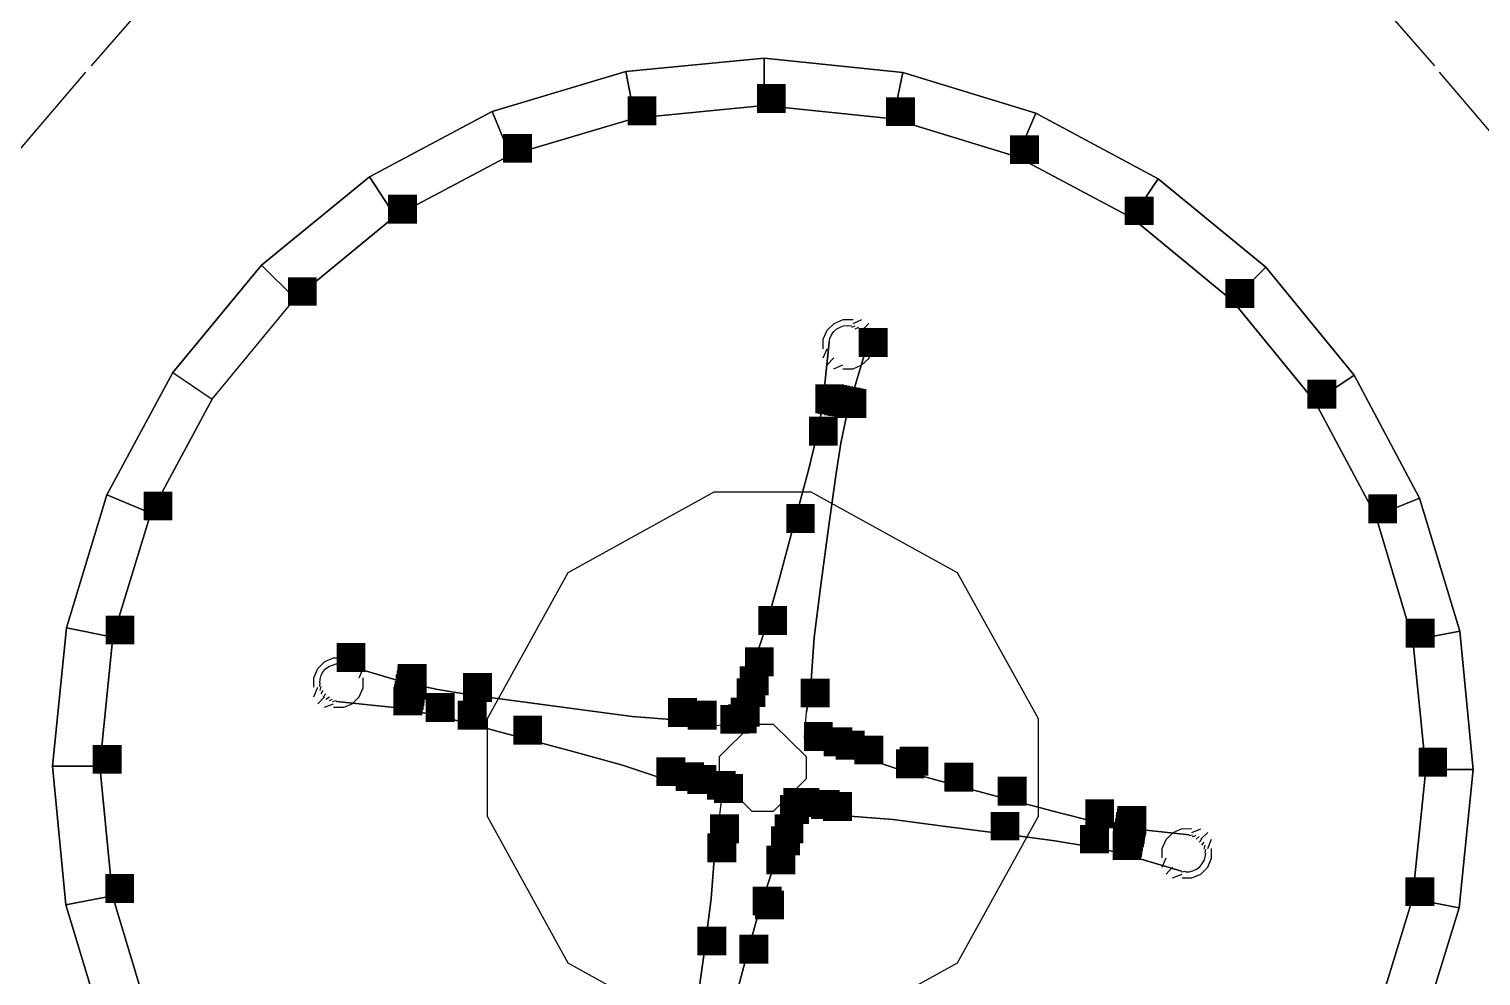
# Model space of a CAD drawing. Extents: x 0 to 23.4, y 0 to 16.5.
# Drawn here: x 8.581 to 8.7823, y 4.8982 to 5.0295 of the extents above; entities that cross this region are included whole.
import ezdxf

# ---------------------------------------------------------------- set-up
doc = ezdxf.new("R2010")
doc.units = 0
doc.layers.get('0').update_dxf_attribs({"linetype": 'CONTINUOUS'})

msp = doc.modelspace()

# ---------------------------------------------------------------- linework, layer by layer
at = {"color": 0}
for points in [[(8.78776, 5.15528), (8.78097, 5.15468), (8.77274, 5.15201), (8.76508, 5.14779), (8.75944, 5.14344), (8.75429, 5.13851), (8.74886, 5.132), (8.74419, 5.12494), (8.74018, 5.11686), (8.73753, 5.10829), (8.73649, 5.09814), (8.73742, 5.08789), (8.73985, 5.07796), (8.7436, 5.06842), (8.7481, 5.06), (8.75331, 5.05197), (8.76417, 5.03787), (8.77587, 5.02442)], [(8.60129, 5.03787), (8.58963, 5.02442)], [(8.45871, 5.03017), (8.45747, 5.02274), (8.45768, 5.01579), (8.45931, 5.00911), (8.46317, 5.00136), (8.46847, 4.99447), (8.47364, 4.98953), (8.47928, 4.98519), (8.48649, 4.98079), (8.49419, 4.97721), (8.50276, 4.97444), (8.51167, 4.9731), (8.52186, 4.97364), (8.53185, 4.97601), (8.54129, 4.97993), (8.55013, 4.98508), (8.55783, 4.99078), (8.565, 4.99713), (8.57731, 5.00999), (8.58886, 5.02354)], [(8.66374, 5.0236), (8.68294, 5.02544)], [(8.66374, 5.0236), (8.68294, 5.02544)], [(8.68294, 5.02544), (8.66374, 5.0236)], [(8.68294, 5.02544), (8.70215, 5.02349)], [(8.68294, 5.02544), (8.68294, 5.01888)], [(8.68294, 5.01888), (8.68294, 5.02544)], [(8.68294, 5.02544), (8.70215, 5.02349)], [(8.70215, 5.02349), (8.68294, 5.02544)], [(8.64524, 5.01807), (8.66374, 5.0236)], [(8.64524, 5.01807), (8.66374, 5.0236)], [(8.66374, 5.0236), (8.64524, 5.01807)], [(8.66374, 5.0236), (8.66499, 5.01714)], [(8.66499, 5.01714), (8.66374, 5.0236)], [(8.70215, 5.02349), (8.70085, 5.01704)], [(8.70085, 5.01704), (8.70215, 5.02349)], [(8.70215, 5.02349), (8.7206, 5.01785)], [(8.70215, 5.02349), (8.7206, 5.01785)], [(8.7206, 5.01785), (8.70215, 5.02349)], [(8.78814, 5.00999), (8.77658, 5.02354)], [(8.64524, 5.01807), (8.62819, 5.009)], [(8.62819, 5.009), (8.64524, 5.01807)], [(8.62819, 5.009), (8.64524, 5.01807)], [(8.64524, 5.01807), (8.64774, 5.01199)], [(8.64774, 5.01199), (8.64524, 5.01807)], [(8.66499, 5.01714), (8.68294, 5.01888)], [(8.68294, 5.01888), (8.66499, 5.01714)], [(8.68294, 5.01888), (8.70085, 5.01704)], [(8.70085, 5.01704), (8.68294, 5.01888)], [(8.7206, 5.01785), (8.71804, 5.01178)], [(8.71804, 5.01178), (8.7206, 5.01785)], [(8.7206, 5.01785), (8.73757, 5.00874)], [(8.7206, 5.01785), (8.73757, 5.00874)], [(8.73757, 5.00874), (8.7206, 5.01785)], [(8.64774, 5.01199), (8.66499, 5.01714)], [(8.66499, 5.01714), (8.64774, 5.01199)], [(8.70085, 5.01704), (8.71804, 5.01178)], [(8.71804, 5.01178), (8.70085, 5.01704)], [(8.63178, 5.00353), (8.64774, 5.01199)], [(8.64774, 5.01199), (8.63178, 5.00353)], [(8.71804, 5.01178), (8.73394, 5.00331)], [(8.73394, 5.00331), (8.71804, 5.01178)], [(8.62819, 5.009), (8.61322, 4.99675)], [(8.61322, 4.99675), (8.62819, 5.009)], [(8.61322, 4.99675), (8.62819, 5.009)], [(8.62819, 5.009), (8.63178, 5.00353)], [(8.63178, 5.00353), (8.62819, 5.009)], [(8.73757, 5.00874), (8.73394, 5.00331)], [(8.73394, 5.00331), (8.73757, 5.00874)], [(8.73757, 5.00874), (8.7525, 4.99647)], [(8.73757, 5.00874), (8.7525, 4.99647)], [(8.7525, 4.99647), (8.73757, 5.00874)], [(8.61789, 4.99214), (8.63178, 5.00353)], [(8.63178, 5.00353), (8.61789, 4.99214)], [(8.73394, 5.00331), (8.74789, 4.99181)], [(8.74789, 4.99181), (8.73394, 5.00331)], [(8.61322, 4.99675), (8.60092, 4.98188)], [(8.60092, 4.98188), (8.61322, 4.99675)], [(8.61789, 4.99214), (8.61322, 4.99675)], [(8.7525, 4.99647), (8.74789, 4.99181)], [(8.74789, 4.99181), (8.7525, 4.99647)], [(8.7525, 4.99647), (8.76475, 4.9815)], [(8.7525, 4.99647), (8.76475, 4.9815)], [(8.76475, 4.9815), (8.7525, 4.99647)], [(8.60639, 4.97819), (8.61789, 4.99214)], [(8.74789, 4.99181), (8.75928, 4.97786)], [(8.75928, 4.97786), (8.74789, 4.99181)], [(8.69265, 4.98867), (8.6939, 4.98921)], [(8.69265, 4.98867), (8.6939, 4.98921)], [(8.6939, 4.98921), (8.69526, 4.98921)], [(8.6939, 4.98921), (8.69526, 4.98921)], [(8.69526, 4.98867), (8.6965, 4.98921)], [(8.69526, 4.98867), (8.6965, 4.98921)], [(8.69114, 4.98649), (8.69168, 4.98774)], [(8.69114, 4.98649), (8.69168, 4.98774)], [(8.69168, 4.98774), (8.69265, 4.98867)], [(8.69168, 4.98774), (8.69265, 4.98867)], [(8.69206, 4.9866), (8.69228, 4.98708)], [(8.69206, 4.9866), (8.69228, 4.98708)], [(8.69206, 4.9866), (8.69228, 4.98708)], [(8.69228, 4.98708), (8.6926, 4.98753)], [(8.69228, 4.98708), (8.6926, 4.98753)], [(8.69228, 4.98708), (8.6926, 4.98753)], [(8.6926, 4.98753), (8.69303, 4.9879)], [(8.6926, 4.98753), (8.69303, 4.9879)], [(8.6926, 4.98753), (8.69303, 4.9879)], [(8.69303, 4.9879), (8.69347, 4.98817)], [(8.69303, 4.9879), (8.69347, 4.98817)], [(8.69303, 4.9879), (8.69347, 4.98817)], [(8.69347, 4.98817), (8.69396, 4.98833)], [(8.69347, 4.98817), (8.69396, 4.98833)], [(8.69347, 4.98817), (8.69396, 4.98833)], [(8.69396, 4.98833), (8.69456, 4.98839)], [(8.69396, 4.98833), (8.69456, 4.98839)], [(8.69396, 4.98833), (8.69456, 4.98839)], [(8.69456, 4.98833), (8.6951, 4.98839)], [(8.69456, 4.98833), (8.6951, 4.98839)], [(8.69456, 4.98833), (8.6951, 4.98839)], [(8.6951, 4.98817), (8.69558, 4.98833)], [(8.6951, 4.98817), (8.69558, 4.98833)], [(8.6951, 4.98817), (8.69558, 4.98833)], [(8.69558, 4.9879), (8.69607, 4.98817)], [(8.69558, 4.9879), (8.69607, 4.98817)], [(8.69558, 4.9879), (8.69607, 4.98817)], [(8.69607, 4.98757), (8.69646, 4.9879)], [(8.69607, 4.98757), (8.69646, 4.9879)], [(8.69607, 4.98757), (8.69646, 4.9879)], [(8.69646, 4.98714), (8.69678, 4.98757)], [(8.69646, 4.98714), (8.69678, 4.98757)], [(8.69646, 4.98714), (8.69678, 4.98757)], [(8.6965, 4.98768), (8.69743, 4.98867)], [(8.6965, 4.98768), (8.69743, 4.98867)], [(8.69678, 4.9866), (8.69706, 4.98714)], [(8.69678, 4.9866), (8.69706, 4.98714)], [(8.69678, 4.9866), (8.69706, 4.98714)], [(8.69743, 4.98649), (8.69797, 4.98768)], [(8.69743, 4.98649), (8.69797, 4.98768)], [(8.69103, 4.97721), (8.69194, 4.98606)], [(8.69194, 4.98606), (8.69103, 4.97721)], [(8.69194, 4.98606), (8.69103, 4.97721)], [(8.69103, 4.97721), (8.69194, 4.98606)], [(8.69114, 4.98514), (8.69114, 4.98649)], [(8.69114, 4.98514), (8.69114, 4.98649)], [(8.69114, 4.98389), (8.69168, 4.98514)], [(8.69114, 4.98389), (8.69168, 4.98514)], [(8.69194, 4.98606), (8.69206, 4.9866)], [(8.69194, 4.98606), (8.69206, 4.9866)], [(8.69194, 4.98606), (8.69206, 4.9866)], [(8.6945, 4.97651), (8.69706, 4.98503)], [(8.69706, 4.98503), (8.6945, 4.97651)], [(8.6945, 4.97651), (8.69706, 4.98503)], [(8.69706, 4.98503), (8.6945, 4.97651)], [(8.6945, 4.97651), (8.69706, 4.98503)], [(8.69706, 4.98611), (8.69715, 4.9866)], [(8.69706, 4.98611), (8.69715, 4.9866)], [(8.69706, 4.98611), (8.69715, 4.9866)], [(8.69706, 4.98503), (8.69715, 4.98557)], [(8.69706, 4.98503), (8.69715, 4.98557)], [(8.69706, 4.98503), (8.69715, 4.98557)], [(8.69715, 4.98557), (8.69715, 4.98611)], [(8.69715, 4.98557), (8.69715, 4.98611)], [(8.69715, 4.98557), (8.69715, 4.98611)], [(8.69743, 4.98383), (8.69797, 4.98508)], [(8.69743, 4.98383), (8.69797, 4.98508)], [(8.69797, 4.98508), (8.69797, 4.98649)], [(8.69797, 4.98508), (8.69797, 4.98649)], [(8.69168, 4.98292), (8.6926, 4.98389)], [(8.69168, 4.98292), (8.6926, 4.98389)], [(8.69646, 4.98292), (8.69743, 4.98383)], [(8.69646, 4.98292), (8.69743, 4.98383)], [(8.60092, 4.98188), (8.59179, 4.9649)], [(8.59179, 4.9649), (8.60092, 4.98188)], [(8.59179, 4.9649), (8.60092, 4.98188)], [(8.60092, 4.98188), (8.60639, 4.97819)], [(8.6926, 4.98236), (8.69385, 4.98292)], [(8.6926, 4.98236), (8.69385, 4.98292)], [(8.69385, 4.98236), (8.69526, 4.98236)], [(8.69385, 4.98236), (8.69526, 4.98236)], [(8.69526, 4.98236), (8.69646, 4.98292)], [(8.69526, 4.98236), (8.69646, 4.98292)], [(8.75928, 4.97786), (8.76475, 4.9815)], [(8.76475, 4.9815), (8.75928, 4.97786)], [(8.76475, 4.9815), (8.77382, 4.96446)], [(8.76475, 4.9815), (8.77382, 4.96446)], [(8.77382, 4.96446), (8.76475, 4.9815)], [(8.59788, 4.96235), (8.60639, 4.97819)], [(8.60639, 4.97819), (8.59788, 4.96235)], [(8.69015, 4.97271), (8.69103, 4.97721)], [(8.69103, 4.97721), (8.69015, 4.97271)], [(8.69103, 4.97711), (8.6914, 4.97721)], [(8.69103, 4.97711), (8.6914, 4.97721)], [(8.6914, 4.97706), (8.69185, 4.97711)], [(8.6914, 4.97706), (8.69185, 4.97711)], [(8.69185, 4.97694), (8.69228, 4.97706)], [(8.69185, 4.97694), (8.69228, 4.97706)], [(8.75928, 4.97786), (8.76774, 4.96197)], [(8.76774, 4.96197), (8.75928, 4.97786)], [(8.69228, 4.97683), (8.69276, 4.97694)], [(8.69228, 4.97683), (8.69276, 4.97694)], [(8.69276, 4.97678), (8.69325, 4.97683)], [(8.69276, 4.97678), (8.69325, 4.97683)], [(8.69325, 4.97667), (8.69368, 4.97678)], [(8.69325, 4.97667), (8.69368, 4.97678)], [(8.6945, 4.97651), (8.69358, 4.97206)], [(8.69358, 4.97206), (8.6945, 4.97651)], [(8.69368, 4.97657), (8.69412, 4.97667)], [(8.69368, 4.97657), (8.69412, 4.97667)], [(8.69412, 4.97651), (8.6945, 4.97657)], [(8.69412, 4.97651), (8.6945, 4.97657)], [(8.68907, 4.96832), (8.69015, 4.97271)], [(8.69015, 4.97271), (8.68907, 4.96832)], [(8.69015, 4.97271), (8.68907, 4.96832)], [(8.69288, 4.96756), (8.69358, 4.97206)], [(8.69358, 4.97206), (8.69288, 4.96756)], [(8.68701, 4.96061), (8.68907, 4.96832)], [(8.68907, 4.96832), (8.68701, 4.96061)], [(8.69179, 4.95964), (8.69288, 4.96756)], [(8.69288, 4.96756), (8.69179, 4.95964)], [(8.69179, 4.95964), (8.69288, 4.96756)], [(8.59179, 4.9649), (8.58621, 4.94646)], [(8.58621, 4.94646), (8.59179, 4.9649)], [(8.58621, 4.94646), (8.59179, 4.9649)], [(8.59179, 4.9649), (8.59788, 4.96235)], [(8.59788, 4.96235), (8.59179, 4.9649)], [(8.77382, 4.96446), (8.76774, 4.96197)], [(8.76774, 4.96197), (8.77382, 4.96446)], [(8.7794, 4.94601), (8.77382, 4.96446)], [(8.77382, 4.96446), (8.7794, 4.94601)], [(8.77382, 4.96446), (8.7794, 4.94601)], [(8.59261, 4.94515), (8.59788, 4.96235)], [(8.59788, 4.96235), (8.59261, 4.94515)], [(8.76774, 4.96197), (8.77289, 4.94472)], [(8.77289, 4.94472), (8.76774, 4.96197)], [(8.685, 4.95318), (8.68701, 4.96061)], [(8.68701, 4.96061), (8.685, 4.95318)], [(8.68701, 4.96061), (8.685, 4.95318)], [(8.69179, 4.95964), (8.69075, 4.95204)], [(8.69075, 4.95204), (8.69179, 4.95964)], [(8.68311, 4.94646), (8.685, 4.95318)], [(8.685, 4.95318), (8.68311, 4.94646)], [(8.69075, 4.95204), (8.68989, 4.9451)], [(8.68989, 4.9451), (8.69075, 4.95204)], [(8.68989, 4.9451), (8.69075, 4.95204)], [(8.58621, 4.94646), (8.58425, 4.92725)], [(8.58425, 4.92725), (8.58621, 4.94646)], [(8.58425, 4.92725), (8.58621, 4.94646)], [(8.58621, 4.94646), (8.59261, 4.94515)], [(8.59261, 4.94515), (8.58621, 4.94646)], [(8.59082, 4.92725), (8.59261, 4.94515)], [(8.59261, 4.94515), (8.59082, 4.92725)], [(8.68126, 4.94075), (8.68311, 4.94646)], [(8.68311, 4.94646), (8.68126, 4.94075)], [(8.68311, 4.94646), (8.68126, 4.94075)], [(8.68989, 4.9451), (8.68946, 4.93913)], [(8.68946, 4.93913), (8.68989, 4.9451)], [(8.77289, 4.94472), (8.7794, 4.94601)], [(8.7794, 4.94601), (8.77289, 4.94472)], [(8.78125, 4.92681), (8.7794, 4.94601)], [(8.7794, 4.94601), (8.78125, 4.92681)], [(8.7794, 4.94601), (8.78125, 4.92681)], [(8.77468, 4.92681), (8.77289, 4.94472)], [(8.77289, 4.94472), (8.77468, 4.92681)], [(8.6205, 4.93951), (8.62104, 4.94081)], [(8.6205, 4.93951), (8.62104, 4.94081)], [(8.62104, 4.94081), (8.62201, 4.94179)], [(8.62104, 4.94081), (8.62201, 4.94179)], [(8.62181, 4.94038), (8.62213, 4.94075)], [(8.62181, 4.94038), (8.62213, 4.94075)], [(8.62181, 4.94038), (8.62213, 4.94075)], [(8.62201, 4.94179), (8.62321, 4.94228)], [(8.62201, 4.94179), (8.62321, 4.94228)], [(8.62213, 4.94075), (8.62256, 4.94108)], [(8.62213, 4.94075), (8.62256, 4.94108)], [(8.62213, 4.94075), (8.62256, 4.94108)], [(8.62256, 4.94108), (8.6231, 4.94129)], [(8.62256, 4.94108), (8.6231, 4.94129)], [(8.62256, 4.94108), (8.6231, 4.94129)], [(8.6231, 4.94129), (8.62358, 4.94146)], [(8.6231, 4.94129), (8.62358, 4.94146)], [(8.6231, 4.94129), (8.62358, 4.94146)], [(8.62321, 4.94228), (8.62463, 4.94228)], [(8.62321, 4.94228), (8.62463, 4.94228)], [(8.62358, 4.94146), (8.62413, 4.94146)], [(8.62358, 4.94146), (8.62413, 4.94146)], [(8.62358, 4.94146), (8.62413, 4.94146)], [(8.62413, 4.94135), (8.62468, 4.94146)], [(8.62413, 4.94135), (8.62468, 4.94146)], [(8.62413, 4.94135), (8.62468, 4.94146)], [(8.62463, 4.94174), (8.62587, 4.94228)], [(8.62463, 4.94174), (8.62587, 4.94228)], [(8.63325, 4.93881), (8.62468, 4.94135)], [(8.62468, 4.94135), (8.63325, 4.93881)], [(8.63325, 4.93881), (8.62468, 4.94135)], [(8.62468, 4.94135), (8.63325, 4.93881)], [(8.63325, 4.93881), (8.62468, 4.94135)], [(8.62587, 4.94081), (8.62679, 4.94174)], [(8.62587, 4.94081), (8.62679, 4.94174)], [(8.62679, 4.93951), (8.62733, 4.94081)], [(8.62679, 4.93951), (8.62733, 4.94081)], [(8.68012, 4.93647), (8.68126, 4.94075)], [(8.68126, 4.94075), (8.68012, 4.93647)], [(8.6205, 4.93821), (8.6205, 4.93951)], [(8.6205, 4.93821), (8.6205, 4.93951)], [(8.62131, 4.93881), (8.62136, 4.93935)], [(8.62131, 4.93881), (8.62136, 4.93935)], [(8.62131, 4.93881), (8.62136, 4.93935)], [(8.62131, 4.93832), (8.62136, 4.93881)], [(8.62131, 4.93832), (8.62136, 4.93881)], [(8.62131, 4.93832), (8.62136, 4.93881)], [(8.62136, 4.93935), (8.62153, 4.93989)], [(8.62136, 4.93935), (8.62153, 4.93989)], [(8.62136, 4.93935), (8.62153, 4.93989)], [(8.62153, 4.93989), (8.62181, 4.94038)], [(8.62153, 4.93989), (8.62181, 4.94038)], [(8.62153, 4.93989), (8.62181, 4.94038)], [(8.62733, 4.93815), (8.62733, 4.93951)], [(8.62733, 4.93815), (8.62733, 4.93951)], [(8.63314, 4.93842), (8.63325, 4.93881)], [(8.63314, 4.93842), (8.63325, 4.93881)], [(8.63325, 4.93881), (8.63769, 4.93788)], [(8.63769, 4.93788), (8.63325, 4.93881)], [(8.68946, 4.93913), (8.68881, 4.93474)], [(8.68881, 4.93474), (8.68946, 4.93913)], [(8.68881, 4.93474), (8.68946, 4.93913)], [(8.6205, 4.9369), (8.62104, 4.93821)], [(8.6205, 4.9369), (8.62104, 4.93821)], [(8.62104, 4.93593), (8.62196, 4.9369)], [(8.62104, 4.93593), (8.62196, 4.9369)], [(8.62136, 4.93778), (8.62153, 4.93832)], [(8.62136, 4.93778), (8.62153, 4.93832)], [(8.62136, 4.93778), (8.62153, 4.93832)], [(8.62153, 4.93728), (8.62181, 4.93778)], [(8.62153, 4.93728), (8.62181, 4.93778)], [(8.62153, 4.93728), (8.62181, 4.93778)], [(8.62181, 4.9369), (8.62218, 4.93728)], [(8.62181, 4.9369), (8.62218, 4.93728)], [(8.62181, 4.9369), (8.62218, 4.93728)], [(8.62218, 4.93658), (8.62267, 4.9369)], [(8.62218, 4.93658), (8.62267, 4.9369)], [(8.62218, 4.93658), (8.62267, 4.9369)], [(8.62582, 4.93593), (8.62679, 4.9369)], [(8.62582, 4.93593), (8.62679, 4.9369)], [(8.62679, 4.9369), (8.62733, 4.93815)], [(8.62679, 4.9369), (8.62733, 4.93815)], [(8.63282, 4.93658), (8.63286, 4.93701)], [(8.63282, 4.93658), (8.63286, 4.93701)], [(8.63286, 4.93701), (8.63297, 4.9375)], [(8.63286, 4.93701), (8.63297, 4.9375)], [(8.63297, 4.9375), (8.63308, 4.93799)], [(8.63297, 4.9375), (8.63308, 4.93799)], [(8.63308, 4.93799), (8.63314, 4.93842)], [(8.63308, 4.93799), (8.63314, 4.93842)], [(8.64219, 4.93718), (8.63769, 4.93788)], [(8.63769, 4.93788), (8.64219, 4.93718)], [(8.65013, 4.93608), (8.64219, 4.93718)], [(8.64219, 4.93718), (8.65013, 4.93608)], [(8.65013, 4.93608), (8.64219, 4.93718)], [(8.62196, 4.93544), (8.62321, 4.93593)], [(8.62196, 4.93544), (8.62321, 4.93593)], [(8.62267, 4.93636), (8.6231, 4.93658)], [(8.62267, 4.93636), (8.6231, 4.93658)], [(8.62267, 4.93636), (8.6231, 4.93658)], [(8.6231, 4.93625), (8.62364, 4.93636)], [(8.6231, 4.93625), (8.62364, 4.93636)], [(8.6231, 4.93625), (8.62364, 4.93636)], [(8.62321, 4.93544), (8.62463, 4.93544)], [(8.62321, 4.93544), (8.62463, 4.93544)], [(8.62364, 4.93625), (8.63254, 4.93533)], [(8.62364, 4.93625), (8.63254, 4.93533)], [(8.63254, 4.93533), (8.62364, 4.93625)], [(8.62463, 4.93544), (8.62582, 4.93593)], [(8.62463, 4.93544), (8.62582, 4.93593)], [(8.63254, 4.93533), (8.6326, 4.93565)], [(8.63254, 4.93533), (8.6326, 4.93565)], [(8.63699, 4.9344), (8.63254, 4.93533)], [(8.63254, 4.93533), (8.63699, 4.9344)], [(8.63254, 4.93533), (8.63699, 4.9344)], [(8.6326, 4.93565), (8.63271, 4.93608)], [(8.6326, 4.93565), (8.63271, 4.93608)], [(8.63271, 4.93608), (8.63282, 4.93658)], [(8.63271, 4.93608), (8.63282, 4.93658)], [(8.65013, 4.93608), (8.65771, 4.93506)], [(8.65771, 4.93506), (8.65013, 4.93608)], [(8.65771, 4.93506), (8.66465, 4.93414)], [(8.66465, 4.93414), (8.65771, 4.93506)], [(8.66465, 4.93414), (8.65771, 4.93506)], [(8.67931, 4.93375), (8.68012, 4.93647)], [(8.67931, 4.93375), (8.68012, 4.93647)], [(8.67931, 4.93375), (8.68012, 4.93647)], [(8.68853, 4.93126), (8.68881, 4.93474)], [(8.68853, 4.93126), (8.68881, 4.93474)], [(8.64144, 4.93332), (8.63699, 4.9344)], [(8.63699, 4.9344), (8.64144, 4.93332)], [(8.64914, 4.93126), (8.64144, 4.93332)], [(8.64144, 4.93332), (8.64914, 4.93126)], [(8.64144, 4.93332), (8.64914, 4.93126)], [(8.66465, 4.93414), (8.67062, 4.93371)], [(8.67062, 4.93371), (8.66465, 4.93414)], [(8.67062, 4.93371), (8.67507, 4.93311)], [(8.67507, 4.93311), (8.67062, 4.93371)], [(8.67507, 4.93311), (8.67062, 4.93371)], [(8.67507, 4.93278), (8.67785, 4.93311)], [(8.67507, 4.93278), (8.67785, 4.93311)], [(8.67785, 4.93278), (8.67893, 4.93283)], [(8.67785, 4.93278), (8.67893, 4.93283)], [(8.67893, 4.93283), (8.67931, 4.93375)], [(8.67893, 4.93283), (8.67931, 4.93375)], [(8.65657, 4.92925), (8.64914, 4.93126)], [(8.64914, 4.93126), (8.65657, 4.92925)], [(8.68853, 4.93099), (8.68869, 4.93126)], [(8.68853, 4.93072), (8.68886, 4.93126)], [(8.68869, 4.93072), (8.68886, 4.93099)], [(8.68886, 4.93039), (8.68946, 4.93072)], [(8.68886, 4.93039), (8.68946, 4.93072)], [(8.66331, 4.9274), (8.65657, 4.92925)], [(8.65657, 4.92925), (8.66331, 4.9274)], [(8.65657, 4.92925), (8.66331, 4.9274)], [(8.68946, 4.92964), (8.69217, 4.93039)], [(8.68946, 4.92964), (8.69217, 4.93039)], [(8.68946, 4.92964), (8.69217, 4.93039)], [(8.69217, 4.92964), (8.69646, 4.9285)], [(8.69646, 4.9285), (8.69217, 4.92964)], [(8.58425, 4.92725), (8.5861, 4.90804)], [(8.5861, 4.90804), (8.58425, 4.92725)], [(8.5861, 4.90804), (8.58425, 4.92725)], [(8.58425, 4.92725), (8.59082, 4.92725)], [(8.59082, 4.92725), (8.58425, 4.92725)], [(8.59256, 4.90929), (8.59082, 4.92725)], [(8.59082, 4.92725), (8.59256, 4.90929)], [(8.669, 4.92551), (8.66331, 4.9274)], [(8.66331, 4.9274), (8.669, 4.92551)], [(8.69646, 4.9285), (8.70221, 4.9266)], [(8.70221, 4.9266), (8.69646, 4.9285)], [(8.70221, 4.9266), (8.69646, 4.9285)], [(8.77285, 4.90886), (8.77468, 4.92681)], [(8.77468, 4.92681), (8.77285, 4.90886)], [(8.78125, 4.92681), (8.77468, 4.92681)], [(8.77468, 4.92681), (8.78125, 4.92681)], [(8.77929, 4.90761), (8.78125, 4.92681)], [(8.78125, 4.92681), (8.77929, 4.90761)], [(8.78125, 4.92681), (8.77929, 4.90761)], [(8.67329, 4.92443), (8.669, 4.92551)], [(8.669, 4.92551), (8.67329, 4.92443)], [(8.669, 4.92551), (8.67329, 4.92443)], [(8.70221, 4.9266), (8.70893, 4.92475)], [(8.70893, 4.92475), (8.70221, 4.9266)], [(8.70893, 4.92475), (8.71631, 4.92279)], [(8.71631, 4.92279), (8.70893, 4.92475)], [(8.71631, 4.92279), (8.70893, 4.92475)], [(8.67329, 4.92361), (8.676, 4.92443)], [(8.67329, 4.92361), (8.676, 4.92443)], [(8.676, 4.92318), (8.67697, 4.92361)], [(8.676, 4.92318), (8.67697, 4.92361)], [(8.67697, 4.9221), (8.67697, 4.92318)], [(8.72407, 4.92074), (8.71631, 4.92279)], [(8.71631, 4.92279), (8.72407, 4.92074)], [(8.67665, 4.91932), (8.67697, 4.9221)], [(8.67665, 4.91932), (8.67697, 4.9221)], [(8.68614, 4.92025), (8.68658, 4.92122)], [(8.68614, 4.92025), (8.68658, 4.92122)], [(8.68658, 4.92122), (8.68761, 4.92128)], [(8.68658, 4.92122), (8.68761, 4.92128)], [(8.68761, 4.92096), (8.69043, 4.92128)], [(8.68761, 4.92096), (8.69043, 4.92128)], [(8.68761, 4.92096), (8.69043, 4.92128)], [(8.69482, 4.92031), (8.69043, 4.92096)], [(8.69043, 4.92096), (8.69482, 4.92031)], [(8.72846, 4.91965), (8.72407, 4.92074)], [(8.72407, 4.92074), (8.72846, 4.91965)], [(8.72846, 4.91965), (8.72407, 4.92074)], [(8.67606, 4.91493), (8.67665, 4.91932)], [(8.67665, 4.91932), (8.67606, 4.91493)], [(8.67665, 4.91932), (8.67606, 4.91493)], [(8.68539, 4.91758), (8.68614, 4.92025)], [(8.68539, 4.91758), (8.68614, 4.92025)], [(8.70085, 4.91986), (8.69482, 4.92031)], [(8.69482, 4.92031), (8.70085, 4.91986)], [(8.69482, 4.92031), (8.70085, 4.91986)], [(8.70774, 4.91894), (8.70085, 4.91986)], [(8.70085, 4.91986), (8.70774, 4.91894)], [(8.71533, 4.91797), (8.70774, 4.91894)], [(8.70774, 4.91894), (8.71533, 4.91797)], [(8.70774, 4.91894), (8.71533, 4.91797)], [(8.72846, 4.91965), (8.73292, 4.91872)], [(8.73292, 4.91872), (8.72846, 4.91965)], [(8.73286, 4.91835), (8.73292, 4.91872)], [(8.73286, 4.91835), (8.73292, 4.91872)], [(8.74186, 4.91775), (8.73292, 4.91872)], [(8.73292, 4.91872), (8.74186, 4.91775)], [(8.74186, 4.91775), (8.73292, 4.91872)], [(8.73964, 4.91808), (8.74089, 4.91862)], [(8.73964, 4.91808), (8.74089, 4.91862)], [(8.74089, 4.91857), (8.74224, 4.91862)], [(8.74089, 4.91857), (8.74224, 4.91862)], [(8.68539, 4.91758), (8.68425, 4.91325)], [(8.68425, 4.91325), (8.68539, 4.91758)], [(8.68425, 4.91325), (8.68539, 4.91758)], [(8.72325, 4.91689), (8.71533, 4.91797)], [(8.71533, 4.91797), (8.72325, 4.91689)], [(8.72775, 4.91618), (8.72325, 4.91689)], [(8.72325, 4.91689), (8.72775, 4.91618)], [(8.72325, 4.91689), (8.72775, 4.91618)], [(8.73247, 4.9165), (8.73258, 4.91699)], [(8.73247, 4.9165), (8.73258, 4.91699)], [(8.73258, 4.91699), (8.73269, 4.91749)], [(8.73258, 4.91699), (8.73269, 4.91749)], [(8.73269, 4.91749), (8.73275, 4.91792)], [(8.73269, 4.91749), (8.73275, 4.91792)], [(8.73275, 4.91792), (8.73286, 4.91835)], [(8.73275, 4.91792), (8.73286, 4.91835)], [(8.73813, 4.91585), (8.73867, 4.9171)], [(8.73813, 4.91585), (8.73867, 4.9171)], [(8.73867, 4.9171), (8.73964, 4.91808)], [(8.73867, 4.9171), (8.73964, 4.91808)], [(8.74186, 4.91764), (8.74235, 4.91775)], [(8.74186, 4.91764), (8.74235, 4.91775)], [(8.74186, 4.91764), (8.74235, 4.91775)], [(8.74224, 4.91808), (8.74349, 4.91857)], [(8.74224, 4.91808), (8.74349, 4.91857)], [(8.74235, 4.91749), (8.74283, 4.91764)], [(8.74235, 4.91749), (8.74283, 4.91764)], [(8.74235, 4.91749), (8.74283, 4.91764)], [(8.74283, 4.91715), (8.74328, 4.91749)], [(8.74283, 4.91715), (8.74328, 4.91749)], [(8.74283, 4.91715), (8.74328, 4.91749)], [(8.74328, 4.91672), (8.74365, 4.91715)], [(8.74328, 4.91672), (8.74365, 4.91715)], [(8.74328, 4.91672), (8.74365, 4.91715)], [(8.74349, 4.91715), (8.74447, 4.91808)], [(8.74349, 4.91715), (8.74447, 4.91808)], [(8.74365, 4.91629), (8.74393, 4.91672)], [(8.74365, 4.91629), (8.74393, 4.91672)], [(8.74365, 4.91629), (8.74393, 4.91672)], [(8.74447, 4.91585), (8.74496, 4.91715)], [(8.74447, 4.91585), (8.74496, 4.91715)], [(8.67557, 4.9089), (8.67606, 4.91493)], [(8.67606, 4.91493), (8.67557, 4.9089)], [(8.73226, 4.91525), (8.72775, 4.91618)], [(8.72775, 4.91618), (8.73226, 4.91525)], [(8.72775, 4.91618), (8.73226, 4.91525)], [(8.73226, 4.91525), (8.73232, 4.91564)], [(8.73226, 4.91525), (8.73232, 4.91564)], [(8.73226, 4.91525), (8.74083, 4.91271)], [(8.74083, 4.91271), (8.73226, 4.91525)], [(8.73226, 4.91525), (8.74083, 4.91271)], [(8.73232, 4.91564), (8.73236, 4.91601)], [(8.73232, 4.91564), (8.73236, 4.91601)], [(8.73236, 4.91601), (8.73247, 4.9165)], [(8.73236, 4.91601), (8.73247, 4.9165)], [(8.73813, 4.91456), (8.73813, 4.91585)], [(8.73813, 4.91456), (8.73813, 4.91585)], [(8.73813, 4.91325), (8.73867, 4.91456)], [(8.73813, 4.91325), (8.73867, 4.91456)], [(8.74393, 4.91575), (8.74408, 4.91629)], [(8.74393, 4.91575), (8.74408, 4.91629)], [(8.74393, 4.91575), (8.74408, 4.91629)], [(8.74397, 4.91417), (8.74408, 4.91465)], [(8.74397, 4.91417), (8.74408, 4.91465)], [(8.74397, 4.91417), (8.74408, 4.91465)], [(8.74408, 4.91521), (8.74419, 4.91575)], [(8.74408, 4.91521), (8.74419, 4.91575)], [(8.74408, 4.91521), (8.74419, 4.91575)], [(8.74408, 4.91465), (8.74419, 4.91521)], [(8.74408, 4.91465), (8.74419, 4.91521)], [(8.74408, 4.91465), (8.74419, 4.91521)], [(8.74496, 4.9145), (8.74496, 4.91585)], [(8.74496, 4.9145), (8.74496, 4.91585)], [(8.68425, 4.91325), (8.68235, 4.90756)], [(8.68235, 4.90756), (8.68425, 4.91325)], [(8.73867, 4.91228), (8.73958, 4.91325)], [(8.73867, 4.91228), (8.73958, 4.91325)], [(8.74083, 4.9126), (8.74138, 4.91271)], [(8.74083, 4.9126), (8.74138, 4.91271)], [(8.74083, 4.9126), (8.74138, 4.91271)], [(8.74138, 4.9126), (8.74186, 4.9126)], [(8.74138, 4.9126), (8.74186, 4.9126)], [(8.74138, 4.9126), (8.74186, 4.9126)], [(8.74186, 4.9126), (8.7424, 4.91276)], [(8.74186, 4.9126), (8.7424, 4.91276)], [(8.74186, 4.9126), (8.7424, 4.91276)], [(8.7424, 4.91276), (8.74289, 4.91297)], [(8.7424, 4.91276), (8.74289, 4.91297)], [(8.7424, 4.91276), (8.74289, 4.91297)], [(8.74289, 4.91297), (8.74333, 4.91331)], [(8.74289, 4.91297), (8.74333, 4.91331)], [(8.74289, 4.91297), (8.74333, 4.91331)], [(8.74333, 4.91331), (8.74365, 4.91368)], [(8.74333, 4.91331), (8.74365, 4.91368)], [(8.74333, 4.91331), (8.74365, 4.91368)], [(8.74349, 4.91228), (8.74447, 4.91325)], [(8.74349, 4.91228), (8.74447, 4.91325)], [(8.74365, 4.91368), (8.74397, 4.91417)], [(8.74365, 4.91368), (8.74397, 4.91417)], [(8.74365, 4.91368), (8.74397, 4.91417)], [(8.74447, 4.91325), (8.74496, 4.9145)], [(8.74447, 4.91325), (8.74496, 4.9145)], [(8.73958, 4.91178), (8.74089, 4.91228)], [(8.73958, 4.91178), (8.74089, 4.91228)], [(8.74089, 4.91178), (8.74224, 4.91178)], [(8.74089, 4.91178), (8.74224, 4.91178)], [(8.74224, 4.91178), (8.74349, 4.91228)], [(8.74224, 4.91178), (8.74349, 4.91228)], [(8.5861, 4.90804), (8.59256, 4.90929)], [(8.59256, 4.90929), (8.5861, 4.90804)], [(8.59776, 4.89208), (8.59256, 4.90929)], [(8.59256, 4.90929), (8.59776, 4.89208)], [(8.67469, 4.90201), (8.67557, 4.9089)], [(8.67557, 4.9089), (8.67469, 4.90201)], [(8.67557, 4.9089), (8.67469, 4.90201)], [(8.76758, 4.89165), (8.77285, 4.90886)], [(8.77285, 4.90886), (8.76758, 4.89165)], [(8.77929, 4.90761), (8.77285, 4.90886)], [(8.77285, 4.90886), (8.77929, 4.90761)], [(8.5861, 4.90804), (8.59169, 4.88954)], [(8.59169, 4.88954), (8.5861, 4.90804)], [(8.59169, 4.88954), (8.5861, 4.90804)], [(8.68235, 4.90756), (8.6805, 4.90088)], [(8.6805, 4.90088), (8.68235, 4.90756)], [(8.6805, 4.90088), (8.68235, 4.90756)], [(8.77365, 4.88917), (8.77929, 4.90761)], [(8.77929, 4.90761), (8.77365, 4.88917)], [(8.77929, 4.90761), (8.77365, 4.88917)], [(8.67367, 4.89442), (8.67469, 4.90201)], [(8.67469, 4.90201), (8.67367, 4.89442)], [(8.6805, 4.90088), (8.6785, 4.89344)], [(8.6785, 4.89344), (8.6805, 4.90088)]]:
    msp.add_lwpolyline(points, dxfattribs=at)
at = {"color": 0, "const_width": 0.002}
for points in [[(8.68294, 5.01888), (8.68494, 5.01888), (8.68494, 5.02089), (8.68294, 5.02089), (8.68294, 5.01888)], [(8.66499, 5.01714), (8.66699, 5.01714), (8.66699, 5.01915), (8.66499, 5.01915), (8.66499, 5.01714)], [(8.70085, 5.01704), (8.70285, 5.01704), (8.70285, 5.01904), (8.70085, 5.01904), (8.70085, 5.01704)], [(8.64774, 5.01199), (8.64974, 5.01199), (8.64974, 5.01394), (8.64774, 5.01394), (8.64774, 5.01199)], [(8.71804, 5.01178), (8.72006, 5.01178), (8.72006, 5.01378), (8.71804, 5.01378), (8.71804, 5.01178)], [(8.63178, 5.00353), (8.63379, 5.00353), (8.63379, 5.00553), (8.63178, 5.00553), (8.63178, 5.00353)], [(8.73394, 5.00331), (8.73594, 5.00331), (8.73594, 5.00526), (8.73394, 5.00526), (8.73394, 5.00331)], [(8.61789, 4.99214), (8.6199, 4.99214), (8.6199, 4.99408), (8.61789, 4.99408), (8.61789, 4.99214)], [(8.74789, 4.99181), (8.74989, 4.99181), (8.74989, 4.99382), (8.74789, 4.99382), (8.74789, 4.99181)], [(8.69706, 4.98503), (8.69906, 4.98503), (8.69906, 4.98703), (8.69706, 4.98703), (8.69706, 4.98503)], [(8.69103, 4.97721), (8.69303, 4.97721), (8.69303, 4.97922), (8.69103, 4.97922), (8.69103, 4.97721)], [(8.69103, 4.97721), (8.69303, 4.97721), (8.69303, 4.97922), (8.69103, 4.97922), (8.69103, 4.97721)], [(8.6914, 4.97711), (8.69342, 4.97711), (8.69342, 4.97911), (8.6914, 4.97911), (8.6914, 4.97711)], [(8.6914, 4.97711), (8.69342, 4.97711), (8.69342, 4.97911), (8.6914, 4.97911), (8.6914, 4.97711)], [(8.69185, 4.97706), (8.69385, 4.97706), (8.69385, 4.97906), (8.69185, 4.97906), (8.69185, 4.97706)], [(8.69228, 4.97694), (8.69428, 4.97694), (8.69428, 4.97894), (8.69228, 4.97894), (8.69228, 4.97694)], [(8.69228, 4.97694), (8.69428, 4.97694), (8.69428, 4.97894), (8.69228, 4.97894), (8.69228, 4.97694)], [(8.69276, 4.97683), (8.69476, 4.97683), (8.69476, 4.97885), (8.69276, 4.97885), (8.69276, 4.97683)], [(8.69325, 4.97678), (8.69526, 4.97678), (8.69526, 4.97874), (8.69325, 4.97874), (8.69325, 4.97678)], [(8.69325, 4.97678), (8.69526, 4.97678), (8.69526, 4.97874), (8.69325, 4.97874), (8.69325, 4.97678)], [(8.69368, 4.97667), (8.69569, 4.97667), (8.69569, 4.97868), (8.69368, 4.97868), (8.69368, 4.97667)], [(8.69368, 4.97667), (8.69569, 4.97667), (8.69569, 4.97868), (8.69368, 4.97868), (8.69368, 4.97667)], [(8.69412, 4.97657), (8.69612, 4.97657), (8.69612, 4.97857), (8.69412, 4.97857), (8.69412, 4.97657)], [(8.75928, 4.97786), (8.76129, 4.97786), (8.76129, 4.97987), (8.75928, 4.97987), (8.75928, 4.97786)], [(8.69015, 4.97271), (8.69211, 4.97271), (8.69211, 4.97472), (8.69015, 4.97472), (8.69015, 4.97271)], [(8.59788, 4.96235), (8.59987, 4.96235), (8.59987, 4.96436), (8.59788, 4.96436), (8.59788, 4.96235)], [(8.76774, 4.96197), (8.76969, 4.96197), (8.76969, 4.96397), (8.76774, 4.96397), (8.76774, 4.96197)], [(8.68701, 4.96061), (8.68896, 4.96061), (8.68896, 4.96262), (8.68701, 4.96262), (8.68701, 4.96061)], [(8.68311, 4.94646), (8.68511, 4.94646), (8.68511, 4.94846), (8.68311, 4.94846), (8.68311, 4.94646)], [(8.59261, 4.94515), (8.59462, 4.94515), (8.59462, 4.94715), (8.59261, 4.94715), (8.59261, 4.94515)], [(8.77289, 4.94472), (8.7749, 4.94472), (8.7749, 4.94672), (8.77289, 4.94672), (8.77289, 4.94472)], [(8.62468, 4.94135), (8.62663, 4.94135), (8.62663, 4.94336), (8.62468, 4.94336), (8.62468, 4.94135)], [(8.68126, 4.94075), (8.68326, 4.94075), (8.68326, 4.94276), (8.68126, 4.94276), (8.68126, 4.94075)], [(8.68126, 4.94075), (8.68326, 4.94075), (8.68326, 4.94276), (8.68126, 4.94276), (8.68126, 4.94075)], [(8.63308, 4.93799), (8.6351, 4.93799), (8.6351, 4.94), (8.63308, 4.94), (8.63308, 4.93799)], [(8.63308, 4.93799), (8.6351, 4.93799), (8.6351, 4.94), (8.63308, 4.94), (8.63308, 4.93799)], [(8.63314, 4.93842), (8.63514, 4.93842), (8.63514, 4.94043), (8.63314, 4.94043), (8.63314, 4.93842)], [(8.68056, 4.9381), (8.68257, 4.9381), (8.68257, 4.94011), (8.68056, 4.94011), (8.68056, 4.9381)], [(8.63271, 4.93608), (8.63471, 4.93608), (8.63471, 4.9381), (8.63271, 4.9381), (8.63271, 4.93608)], [(8.63282, 4.93658), (8.63482, 4.93658), (8.63482, 4.93858), (8.63282, 4.93858), (8.63282, 4.93658)], [(8.63282, 4.93658), (8.63482, 4.93658), (8.63482, 4.93858), (8.63282, 4.93858), (8.63282, 4.93658)], [(8.63286, 4.93701), (8.63488, 4.93701), (8.63488, 4.93901), (8.63286, 4.93901), (8.63286, 4.93701)], [(8.63297, 4.9375), (8.63499, 4.9375), (8.63499, 4.93951), (8.63297, 4.93951), (8.63297, 4.9375)], [(8.63297, 4.9375), (8.63499, 4.9375), (8.63499, 4.93951), (8.63297, 4.93951), (8.63297, 4.9375)], [(8.64219, 4.93718), (8.64421, 4.93718), (8.64421, 4.93918), (8.64219, 4.93918), (8.64219, 4.93718)], [(8.68012, 4.93647), (8.68212, 4.93647), (8.68212, 4.93847), (8.68012, 4.93847), (8.68012, 4.93647)], [(8.68901, 4.93642), (8.69103, 4.93642), (8.69103, 4.93842), (8.68901, 4.93842), (8.68901, 4.93642)], [(8.63254, 4.93533), (8.63456, 4.93533), (8.63456, 4.93728), (8.63254, 4.93728), (8.63254, 4.93533)], [(8.6326, 4.93565), (8.6346, 4.93565), (8.6346, 4.93767), (8.6326, 4.93767), (8.6326, 4.93565)], [(8.6326, 4.93565), (8.6346, 4.93565), (8.6346, 4.93767), (8.6326, 4.93767), (8.6326, 4.93565)], [(8.63699, 4.9344), (8.639, 4.9344), (8.639, 4.93642), (8.63699, 4.93642), (8.63699, 4.9344)], [(8.63699, 4.9344), (8.639, 4.9344), (8.639, 4.93642), (8.63699, 4.93642), (8.63699, 4.9344)], [(8.67062, 4.93371), (8.67264, 4.93371), (8.67264, 4.93571), (8.67062, 4.93571), (8.67062, 4.93371)], [(8.67931, 4.93375), (8.68132, 4.93375), (8.68132, 4.93576), (8.67931, 4.93576), (8.67931, 4.93375)], [(8.67931, 4.93375), (8.68132, 4.93375), (8.68132, 4.93576), (8.67931, 4.93576), (8.67931, 4.93375)], [(8.67931, 4.93375), (8.68132, 4.93375), (8.68132, 4.93576), (8.67931, 4.93576), (8.67931, 4.93375)], [(8.64144, 4.93332), (8.64344, 4.93332), (8.64344, 4.93533), (8.64144, 4.93533), (8.64144, 4.93332)], [(8.67333, 4.93332), (8.67535, 4.93332), (8.67535, 4.93533), (8.67333, 4.93533), (8.67333, 4.93332)], [(8.67785, 4.93278), (8.67985, 4.93278), (8.67985, 4.93474), (8.67785, 4.93474), (8.67785, 4.93278)], [(8.67893, 4.93283), (8.68088, 4.93283), (8.68088, 4.93485), (8.67893, 4.93485), (8.67893, 4.93283)], [(8.67893, 4.93283), (8.68088, 4.93283), (8.68088, 4.93485), (8.67893, 4.93485), (8.67893, 4.93283)], [(8.64914, 4.93126), (8.65115, 4.93126), (8.65115, 4.93326), (8.64914, 4.93326), (8.64914, 4.93126)], [(8.64914, 4.93126), (8.65115, 4.93126), (8.65115, 4.93326), (8.64914, 4.93326), (8.64914, 4.93126)], [(8.68946, 4.93039), (8.69146, 4.93039), (8.69146, 4.9324), (8.68946, 4.9324), (8.68946, 4.93039)], [(8.68946, 4.93039), (8.69146, 4.93039), (8.69146, 4.9324), (8.68946, 4.9324), (8.68946, 4.93039)], [(8.68946, 4.93039), (8.69146, 4.93039), (8.69146, 4.9324), (8.68946, 4.9324), (8.68946, 4.93039)], [(8.69217, 4.92964), (8.69417, 4.92964), (8.69417, 4.93164), (8.69217, 4.93164), (8.69217, 4.92964)], [(8.69385, 4.92919), (8.69586, 4.92919), (8.69586, 4.93121), (8.69385, 4.93121), (8.69385, 4.92919)], [(8.69646, 4.9285), (8.69846, 4.9285), (8.69846, 4.9305), (8.69646, 4.9305), (8.69646, 4.9285)], [(8.69646, 4.9285), (8.69846, 4.9285), (8.69846, 4.9305), (8.69646, 4.9305), (8.69646, 4.9285)], [(8.59082, 4.92725), (8.59283, 4.92725), (8.59283, 4.92919), (8.59082, 4.92919), (8.59082, 4.92725)], [(8.70221, 4.9266), (8.70415, 4.9266), (8.70415, 4.9286), (8.70221, 4.9286), (8.70221, 4.9266)], [(8.70275, 4.92697), (8.70469, 4.92697), (8.70469, 4.92899), (8.70275, 4.92899), (8.70275, 4.92697)], [(8.70275, 4.92697), (8.70469, 4.92697), (8.70469, 4.92899), (8.70275, 4.92899), (8.70275, 4.92697)], [(8.77468, 4.92681), (8.77664, 4.92681), (8.77664, 4.92882), (8.77468, 4.92882), (8.77468, 4.92681)], [(8.669, 4.92551), (8.671, 4.92551), (8.671, 4.92751), (8.669, 4.92751), (8.669, 4.92551)], [(8.67165, 4.92481), (8.67361, 4.92481), (8.67361, 4.92681), (8.67165, 4.92681), (8.67165, 4.92481)], [(8.67329, 4.92443), (8.67529, 4.92443), (8.67529, 4.92643), (8.67329, 4.92643), (8.67329, 4.92443)], [(8.67329, 4.92443), (8.67529, 4.92443), (8.67529, 4.92643), (8.67329, 4.92643), (8.67329, 4.92443)], [(8.70893, 4.92475), (8.71094, 4.92475), (8.71094, 4.92676), (8.70893, 4.92676), (8.70893, 4.92475)], [(8.70893, 4.92475), (8.71094, 4.92475), (8.71094, 4.92676), (8.70893, 4.92676), (8.70893, 4.92475)], [(8.676, 4.92361), (8.678, 4.92361), (8.678, 4.92562), (8.676, 4.92562), (8.676, 4.92361)], [(8.676, 4.92361), (8.678, 4.92361), (8.678, 4.92562), (8.676, 4.92562), (8.676, 4.92361)], [(8.67697, 4.92318), (8.67899, 4.92318), (8.67899, 4.92518), (8.67697, 4.92518), (8.67697, 4.92318)], [(8.67697, 4.92318), (8.67899, 4.92318), (8.67899, 4.92518), (8.67697, 4.92518), (8.67697, 4.92318)], [(8.71631, 4.92279), (8.71832, 4.92279), (8.71832, 4.92481), (8.71631, 4.92481), (8.71631, 4.92279)], [(8.68614, 4.92025), (8.68815, 4.92025), (8.68815, 4.92225), (8.68614, 4.92225), (8.68614, 4.92025)], [(8.68614, 4.92025), (8.68815, 4.92025), (8.68815, 4.92225), (8.68614, 4.92225), (8.68614, 4.92025)], [(8.68658, 4.92122), (8.68858, 4.92122), (8.68858, 4.92324), (8.68658, 4.92324), (8.68658, 4.92122)], [(8.68658, 4.92122), (8.68858, 4.92122), (8.68858, 4.92324), (8.68658, 4.92324), (8.68658, 4.92122)], [(8.68761, 4.92128), (8.68961, 4.92128), (8.68961, 4.92324), (8.68761, 4.92324), (8.68761, 4.92128)], [(8.69043, 4.92096), (8.69243, 4.92096), (8.69243, 4.92296), (8.69043, 4.92296), (8.69043, 4.92096)], [(8.69211, 4.92068), (8.69412, 4.92068), (8.69412, 4.92269), (8.69211, 4.92269), (8.69211, 4.92068)], [(8.72846, 4.91965), (8.73047, 4.91965), (8.73047, 4.92165), (8.72846, 4.92165), (8.72846, 4.91965)], [(8.67643, 4.91758), (8.67844, 4.91758), (8.67844, 4.9196), (8.67643, 4.9196), (8.67643, 4.91758)], [(8.68539, 4.91758), (8.68739, 4.91758), (8.68739, 4.9196), (8.68539, 4.9196), (8.68539, 4.91758)], [(8.68539, 4.91758), (8.68739, 4.91758), (8.68739, 4.9196), (8.68539, 4.9196), (8.68539, 4.91758)], [(8.71533, 4.91797), (8.71733, 4.91797), (8.71733, 4.91992), (8.71533, 4.91992), (8.71533, 4.91797)], [(8.73275, 4.91792), (8.73475, 4.91792), (8.73475, 4.91992), (8.73275, 4.91992), (8.73275, 4.91792)], [(8.73286, 4.91835), (8.73486, 4.91835), (8.73486, 4.92036), (8.73286, 4.92036), (8.73286, 4.91835)], [(8.73286, 4.91835), (8.73486, 4.91835), (8.73486, 4.92036), (8.73286, 4.92036), (8.73286, 4.91835)], [(8.73292, 4.91872), (8.73492, 4.91872), (8.73492, 4.92074), (8.73292, 4.92074), (8.73292, 4.91872)], [(8.6849, 4.9159), (8.6869, 4.9159), (8.6869, 4.91792), (8.6849, 4.91792), (8.6849, 4.9159)], [(8.72775, 4.91618), (8.72976, 4.91618), (8.72976, 4.91813), (8.72775, 4.91813), (8.72775, 4.91618)], [(8.73232, 4.91564), (8.73432, 4.91564), (8.73432, 4.91764), (8.73232, 4.91764), (8.73232, 4.91564)], [(8.73236, 4.91601), (8.73438, 4.91601), (8.73438, 4.91803), (8.73236, 4.91803), (8.73236, 4.91601)], [(8.73236, 4.91601), (8.73438, 4.91601), (8.73438, 4.91803), (8.73236, 4.91803), (8.73236, 4.91601)], [(8.73247, 4.9165), (8.73449, 4.9165), (8.73449, 4.91851), (8.73247, 4.91851), (8.73247, 4.9165)], [(8.73247, 4.9165), (8.73449, 4.9165), (8.73449, 4.91851), (8.73247, 4.91851), (8.73247, 4.9165)], [(8.73258, 4.91699), (8.7346, 4.91699), (8.7346, 4.919), (8.73258, 4.919), (8.73258, 4.91699)], [(8.73269, 4.91749), (8.73469, 4.91749), (8.73469, 4.91949), (8.73269, 4.91949), (8.73269, 4.91749)], [(8.73269, 4.91749), (8.73469, 4.91749), (8.73469, 4.91949), (8.73269, 4.91949), (8.73269, 4.91749)], [(8.67606, 4.91493), (8.67806, 4.91493), (8.67806, 4.91694), (8.67606, 4.91694), (8.67606, 4.91493)], [(8.73226, 4.91525), (8.73421, 4.91525), (8.73421, 4.91726), (8.73226, 4.91726), (8.73226, 4.91525)], [(8.68425, 4.91325), (8.68625, 4.91325), (8.68625, 4.91525), (8.68425, 4.91525), (8.68425, 4.91325)], [(8.59256, 4.90929), (8.59457, 4.90929), (8.59457, 4.91129), (8.59256, 4.91129), (8.59256, 4.90929)], [(8.68235, 4.90756), (8.68435, 4.90756), (8.68435, 4.90956), (8.68235, 4.90956), (8.68235, 4.90756)], [(8.68235, 4.90756), (8.68435, 4.90756), (8.68435, 4.90956), (8.68235, 4.90956), (8.68235, 4.90756)], [(8.77285, 4.90886), (8.77485, 4.90886), (8.77485, 4.91086), (8.77285, 4.91086), (8.77285, 4.90886)], [(8.68267, 4.90701), (8.68468, 4.90701), (8.68468, 4.90901), (8.68267, 4.90901), (8.68267, 4.90701)], [(8.68267, 4.90701), (8.68468, 4.90701), (8.68468, 4.90901), (8.68267, 4.90901), (8.68267, 4.90701)], [(8.67469, 4.90201), (8.67671, 4.90201), (8.67671, 4.90403), (8.67469, 4.90403), (8.67469, 4.90201)], [(8.6805, 4.90088), (8.68251, 4.90088), (8.68251, 4.90289), (8.6805, 4.90289), (8.6805, 4.90088)]]:
    msp.add_lwpolyline(points, close=True, dxfattribs=at)
at = {"color": 0}
for points in [[(8.72097, 4.92703), (8.72097, 4.93381), (8.70975, 4.9541), (8.68946, 4.96528), (8.68272, 4.96528), (8.67594, 4.96528), (8.65571, 4.9541), (8.64453, 4.93381), (8.64453, 4.92703), (8.64453, 4.92031), (8.65571, 4.90001), (8.67594, 4.88878), (8.68272, 4.88878), (8.68946, 4.88878), (8.70975, 4.90001), (8.72097, 4.92031), (8.72097, 4.92703)], [(8.68881, 4.92703), (8.68881, 4.92854), (8.68425, 4.93306), (8.68272, 4.93306), (8.68121, 4.93306), (8.67671, 4.92854), (8.67671, 4.92703), (8.67671, 4.92557), (8.68121, 4.92101), (8.68272, 4.92101), (8.68425, 4.92101), (8.68881, 4.92557), (8.68881, 4.92703)]]:
    msp.add_lwpolyline(points, close=True, dxfattribs=at)

doc.saveas('drawing.dxf')
